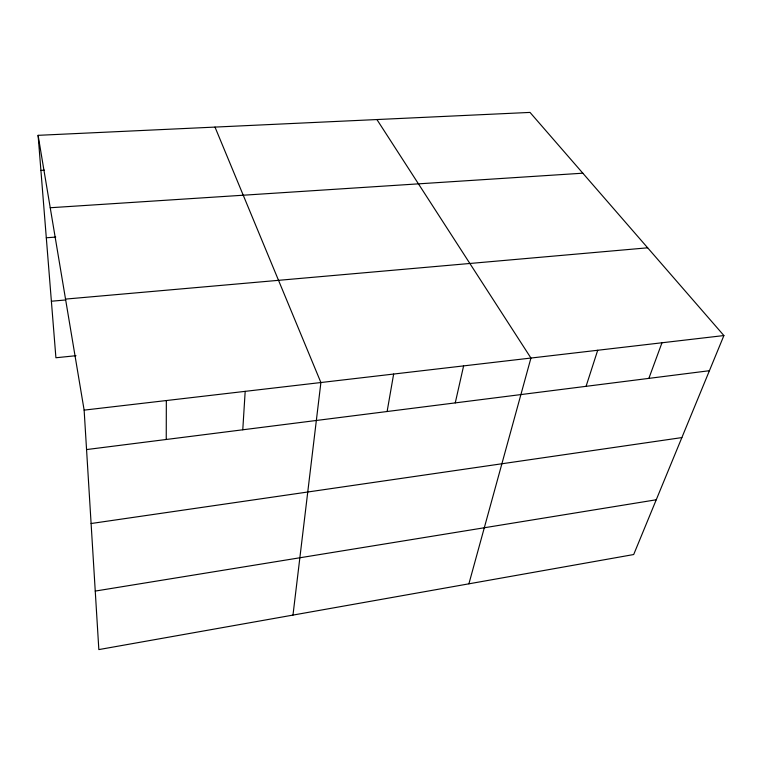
<?xml version="1.0" encoding="UTF-8"?>
<svg xmlns="http://www.w3.org/2000/svg" width="762" height="762" viewBox="0 0 762 762"><rect width="100%" height="100%" fill="white"/><g stroke="black" fill="none" stroke-linecap="round" stroke-linejoin="round"><path stroke-width="1.14" d="M166.24 439.483L166.335 400.545M242.773 429.797L245.183 391.354M292.979 615.086L320.897 382.534L214.989 127.083M387.115 411.518L393.649 374.047M455.257 402.898L463.61 365.893M468.906 583.816L530.933 358.045L376.914 119.539M586.064 386.334L597.703 350.263M648.862 378.381L661.978 342.776M723.9 335.556L633.689 554.536L98.841 649.586L84.134 410.127L38.1 135.331L530.009 112.414L723.9 335.556L84.134 410.127M95.25 591.074L656.244 499.777M91.097 523.523L681.866 437.588M86.554 449.57L709.412 370.713M76 355.702L55.912 357.759L38.1 135.331M65.532 299.095L647.662 247.812M51.387 301.228L65.532 299.98M46.301 237.773L55.759 237.087M50.225 207.74L582.825 173.193M40.91 170.402L44.472 170.202"/></g></svg>
